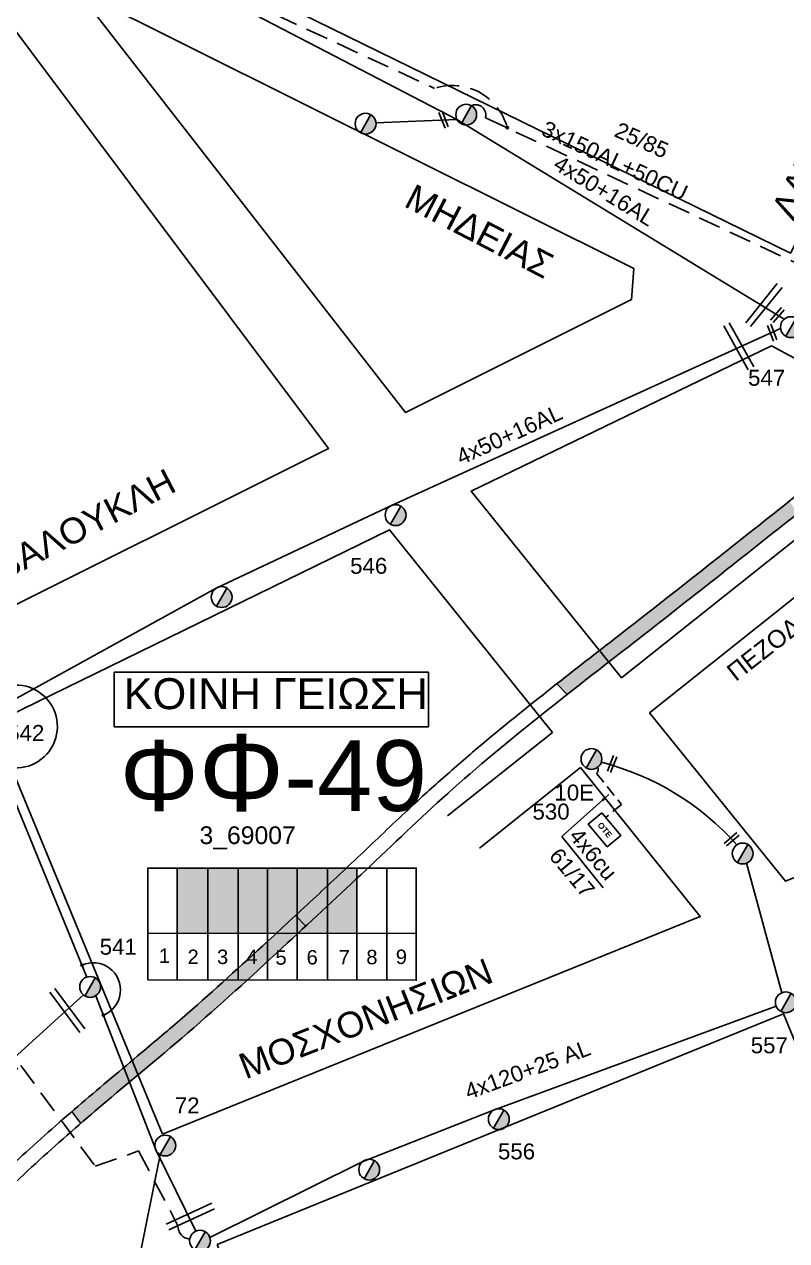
# Model space of a CAD drawing. Header units: millimetres. Extents: x 1091 to 3521, y 1177 to 2968.
# Drawn here: x 1620.9 to 1707, y 2642.8 to 2780.3 of the extents above; entities that cross this region are included whole.
import ezdxf
from ezdxf.enums import TextEntityAlignment as Align

# ---------------------------------------------------------------- set-up
doc = ezdxf.new("R2010")
doc.units = ezdxf.units.MM
doc.linetypes.add('DASHED', pattern=[19.05, 12.7, -6.35])
for name, color, linetype, lineweight in [('2x16AL', 7, 'Continuous', 30), ('3x150+50+CPE', 7, 'DASHED', 30), ('Άγνωστα', 7, 'Continuous', 30), ('Γυμνά εναέρια ΧΤ (3Φ)   4x16AL', 7, 'Continuous', 30), ('Γυμνά εναέρια ΧΤ και ΦΟΠ (3Φ)   4x50+16AL', 7, 'Continuous', 30), ('Καλώδια ΧΤ   3x150AL+50CU', 7, 'DASHED', 30), ('Συνεστραμμένα ΧΤ   3x70+54.6+25 AL', 7, 'SYN_LINE', 30), ('Συνεστραμμένα ΧΤ   4x120+25 AL', 7, 'SYN_LINE', 30), ('Υπόγεια καλώδια Παροχών ΧΤ   4x50AL', 7, 'DASHED', 30), ('Υπόγεια καλώδια Παροχών ΧΤ   4x6', 7, 'DASHED', 30)]:
    doc.layers.add(name, color=color, linetype=linetype, lineweight=lineweight)
for name, color, linetype in [('Pillar OTE', 7, 'Continuous'), ('TEXT ΚΑΛΩΔΙΩΝ', 7, 'Continuous'), ('ΑΓΝΩΣΤΟ ΕΝΑΕΡΙΟ ΚΑΛΩΔΙΟ', 7, 'Continuous'), ('ΑΓΝΩΣΤΟ ΥΠΟΓΕΙΟ ΚΑΛΩΔΙΟ', 7, 'DASHED'), ('Επιγραφές - Σχήματα', 7, 'Continuous'), ('Μηχανική τομή', 7, 'Continuous'), ('Στύλος ΦΜ', 7, 'Continuous'), ('Στύλος ΦΜ @ 1', 7, 'Continuous'), ('Συνδέσεις', 7, 'Continuous'), ('Τομή', 7, 'Continuous'), ('Υπόβαθρο ΔΕΗ', 7, 'Continuous')]:
    doc.layers.add(name, color=color, linetype=linetype)
doc.styles.add('arial', font='arial.ttf')
doc.styles.get("Standard").update_dxf_attribs({"font": 'arial.ttf', "height": 1.8})
doc.linetypes.add('SYN_LINE', pattern='A,0.5,-0.0001,["/\\/\\/\\/",Standard,S=0.1,R=0,X=0,Y=-0.05],-0.25', length=0.7501)
doc.dimstyles.new('ISO-25', dxfattribs={"dimtxt": 2.5, "dimasz": 2.5, "dimexe": 1.25, "dimexo": 0.625, "dimtad": 1, "dimtxsty": 'Standard', "dimcen": 2.5, "dimadec": 0, "dimazin": 0, "dimtfac": 1, "dimtmove": 0, "dimatfit": 3, "dimfxl": 1, "dimarcsym": 0})

# ---------------------------------------------------------------- blocks, each defined once
blk = doc.blocks.new('ΥΠΑΡΧΩΝ ΤΣΙΜΕΝΤΕΝΙΟΣ ΣΤΥΛΟΣ')
at = {"layer": 'Στύλος ΦΜ'}
blk.add_hatch(color=7, dxfattribs=at).paths.add_polyline_path([(-1.29, -2.28, 0.574793), (2.62, 0, 0.268822), (1.3, 2.27)])
at = {"layer": 'Στύλος ΦΜ', "color": 7}
blk.add_line((-1.29, -2.28), (1.3, 2.27), dxfattribs=at)
blk.add_circle((0, 0), 2.62, dxfattribs=at)
at = {"layer": 'Στύλος ΦΜ', "flags": 4}
for tag, p in [('ΑΡΙΘΜΟΣ', (-4.68, 8.05)), ('ΤΥΠΟΣ', (-4.91, 3.03))]:
    blk.add_attdef(tag, p, '', height=4, dxfattribs=at)
blk = doc.blocks.new('_ΣΥΝΔΕΣΗ')
at = {"layer": 'Συνδέσεις', "linetype": 'SYN_LINE', "ltscale": 40}
blk.add_hatch(color=256, dxfattribs=at).paths.add_polyline_path([(0.5, -0.01, 1), (-0.5, -0.01, 1)])
at = {"layer": 'Συνδέσεις'}
blk.add_circle((0, -0.01), 0.5, dxfattribs=at)
blk = doc.blocks.new('ΤΟΜΗ')
at = {"layer": 'Τομή', "ltscale": 40}
for p, q in [((11.33, -0.65), (-11.4, -0.65)), ((11.33, -3.42), (-11.4, -3.42))]:
    blk.add_line(p, q, dxfattribs=at)
blk = doc.blocks.new('ΜΗΧΑΝΙΚΗ ΤΟΜΗ')
at = {"layer": 'Μηχανική τομή', "ltscale": 40}
for p, q in [((-3.79, 1.21), (3.79, 1.21)), ((3.79, -0.34), (-3.79, -0.34))]:
    blk.add_line(p, q, dxfattribs=at)
blk = doc.blocks.new('PILLAR ΟΤΕ')
at = {"layer": 'Pillar OTE', "ltscale": 40}
blk.add_lwpolyline([(-3.31, 2.02), (3.39, 2.02), (3.39, -1.99), (-3.31, -1.99)], close=True, dxfattribs=at)
at = {"layer": 'Pillar OTE', "insert": (-1.81, 0.71), "char_height": 1.3575, "width": 109.961, "attachment_point": 1}
blk.add_mtext('{\\fArial|b1|i0|c161|p34;OTE}', dxfattribs=at)

msp = doc.modelspace()

# ---------------------------------------------------------------- hatches: boundary and pattern name
at = {"layer": 'Καλώδια ΧΤ   3x150AL+50CU', "linetype": 'DASHED', "lineweight": -3, "ltscale": 0.2}
h = msp.add_hatch(color=1, dxfattribs=at)
h.dxf.hatch_style = 1
h.paths.add_polyline_path([(1641.58, 2684.95), (1638.14, 2684.95), (1638.14, 2677.59), (1641.58, 2677.59)])
h = msp.add_hatch(color=2, dxfattribs=at)
h.dxf.hatch_style = 1
h.paths.add_polyline_path([(1641.58, 2677.59), (1645.02, 2677.59), (1645.02, 2684.95), (1641.58, 2684.95)])
h = msp.add_hatch(color=5, dxfattribs=at)
h.dxf.hatch_style = 1
h.paths.add_polyline_path([(1648.32, 2684.95), (1645.02, 2684.95), (1645.02, 2677.59), (1648.32, 2677.58)])
h = msp.add_hatch(color=173, dxfattribs=at)
h.dxf.hatch_style = 1
h.paths.add_polyline_path([(1648.32, 2677.58), (1651.7, 2677.58), (1651.7, 2684.95), (1648.32, 2684.95)])
h = msp.add_hatch(color=85, dxfattribs=at)
h.dxf.hatch_style = 1
h.paths.add_polyline_path([(1651.7, 2677.58), (1655.1, 2677.58), (1655.1, 2684.95), (1651.7, 2684.95)])
h = msp.add_hatch(color=30, dxfattribs=at)
h.dxf.hatch_style = 1
h.paths.add_polyline_path([(1655.04, 2677.58), (1658.44, 2677.58), (1658.44, 2684.95), (1655.04, 2684.95)])
at = {"layer": 'Υπόβαθρο ΔΕΗ', "lineweight": -3, "ltscale": 0.1}
h = msp.add_hatch(color=256, dxfattribs=at)
h.dxf.hatch_style = 1
edge = h.paths.add_edge_path()
edge.add_spline(control_points=[(1537.41, 2549.21), (1537.63, 2549.51), (1540.34, 2553.11), (1545.72, 2560.4), (1552.44, 2569.92), (1556.97, 2575.9), (1558.76, 2578.25)], knot_values=[260.98887, 260.98887, 260.98887, 260.98887, 262.113706, 274.518577, 288.177921, 297.038871, 297.038871, 297.038871, 297.038871], degree=3, periodic=0)
edge.add_line((1558.76, 2578.25), (1557.49, 2579.35))
edge.add_spline(control_points=[(1557.49, 2579.35), (1557.35, 2579.17), (1557.22, 2578.98), (1555.84, 2577.18), (1554.6, 2575.54), (1552.15, 2572.26), (1550.94, 2570.6), (1547.84, 2566.31), (1545.96, 2563.67), (1542.57, 2558.96), (1541.05, 2556.89), (1538.39, 2553.3), (1537.25, 2551.78), (1536.11, 2550.26)], knot_values=[261.050003, 261.050003, 261.050003, 261.050003, 261.732834, 261.732834, 267.859852, 267.859852, 273.986871, 273.986871, 283.703429, 283.703429, 291.439526, 291.439526, 297.142348, 297.142348, 297.142348, 297.142348], degree=3, periodic=0)
edge.add_line((1536.11, 2550.26), (1537.41, 2549.21))
edge = h.paths.add_edge_path()
edge.add_spline(control_points=[(1580.64, 2606.16), (1581.29, 2606.94), (1584.02, 2610.2), (1589.5, 2616.9), (1594.8, 2622.82), (1597.93, 2626.33), (1598.13, 2626.55)], knot_values=[332.50931, 332.50931, 332.50931, 332.50931, 335.550703, 345.259731, 358.48712, 359.372362, 359.372362, 359.372362, 359.372362], degree=3, periodic=0)
edge.add_spline(control_points=[(1598.13, 2626.55), (1600.08, 2628.74), (1602.02, 2630.93), (1603.98, 2633.1)], knot_values=[359.372362, 359.372362, 359.372362, 359.372362, 368.154974, 368.154974, 368.154974, 368.154974], degree=3, periodic=0)
edge.add_line((1603.98, 2633.1), (1602.91, 2634.4))
edge.add_spline(control_points=[(1602.91, 2634.4), (1602.29, 2633.71), (1601.67, 2633.03), (1599.69, 2630.81), (1598.32, 2629.28), (1596.96, 2627.75)], knot_values=[359.492505, 359.492505, 359.492505, 359.492505, 362.259038, 362.259038, 368.403252, 368.403252, 368.403252, 368.403252], degree=3, periodic=0)
edge.add_spline(control_points=[(1596.96, 2627.75), (1596.88, 2627.65), (1596.79, 2627.56), (1595.26, 2625.84), (1593.81, 2624.22), (1591.22, 2621.29), (1590.07, 2619.99), (1587.8, 2617.36), (1586.68, 2616.03), (1584.05, 2612.87), (1582.54, 2611.04), (1580.5, 2608.59), (1579.97, 2607.95), (1579.44, 2607.32)], knot_values=[332.62243, 332.62243, 332.62243, 332.62243, 333.004816, 333.004816, 339.531417, 339.531417, 344.713491, 344.713491, 349.895565, 349.895565, 357.003007, 357.003007, 359.492505, 359.492505, 359.492505, 359.492505], degree=3, periodic=0)
edge.add_line((1579.44, 2607.32), (1580.64, 2606.16))
edge = h.paths.add_edge_path()
edge.add_spline(control_points=[(1742.07, 2753.73), (1746.92, 2758.08), (1751.74, 2762.46), (1756.36, 2767.04)], knot_values=[551.674484, 551.674484, 551.674484, 551.674484, 571.199355, 571.199355, 571.199355, 571.199355], degree=3, periodic=0)
edge.add_spline(control_points=[(1756.36, 2767.04), (1756.38, 2767.06), (1758.22, 2768.88), (1760.04, 2770.74), (1761.81, 2772.6)], knot_values=[571.199355, 571.199355, 571.199355, 571.199355, 571.281656, 578.987754, 578.987754, 578.987754, 578.987754], degree=3, periodic=0)
edge.add_spline(control_points=[(1761.81, 2772.6), (1762.62, 2773.46), (1763.43, 2774.32), (1764.23, 2775.19)], knot_values=[578.987754, 578.987754, 578.987754, 578.987754, 582.527531, 582.527531, 582.527531, 582.527531], degree=3, periodic=0)
edge.add_line((1764.23, 2775.19), (1763.09, 2776.42))
edge.add_spline(control_points=[(1763.09, 2776.42), (1762.27, 2775.53), (1761.44, 2774.64), (1760.6, 2773.76)], knot_values=[579.000974, 579.000974, 579.000974, 579.000974, 582.663195, 582.663195, 582.663195, 582.663195], degree=3, periodic=0)
edge.add_spline(control_points=[(1760.6, 2773.76), (1760.38, 2773.53), (1760.16, 2773.3), (1757.94, 2770.97), (1755.91, 2768.92), (1753.33, 2766.4), (1752.81, 2765.91), (1752.3, 2765.41)], knot_values=[567.142828, 567.142828, 567.142828, 567.142828, 568.110213, 568.110213, 576.851211, 576.851211, 579.000974, 579.000974, 579.000974, 579.000974], degree=3, periodic=0)
edge.add_spline(control_points=[(1752.3, 2765.41), (1750.2, 2763.4), (1748.07, 2761.42), (1743.24, 2757.01), (1740.52, 2754.58), (1736.77, 2751.21), (1735.72, 2750.27), (1734.68, 2749.33)], knot_values=[543.23113, 543.23113, 543.23113, 543.23113, 552.002269, 552.002269, 562.923172, 562.923172, 567.142828, 567.142828, 567.142828, 567.142828], degree=3, periodic=0)
edge.add_line((1734.68, 2749.33), (1735.72, 2748.03))
edge.add_spline(control_points=[(1735.72, 2748.03), (1737.12, 2749.27), (1739.23, 2751.18), (1741.35, 2753.08), (1742.07, 2753.73)], knot_values=[543.137533, 543.137533, 543.137533, 543.137533, 548.757021, 551.674464, 551.674464, 551.674464, 551.674464], degree=3, periodic=0)
edge.add_spline(control_points=[(1742.07, 2753.73), (1742.07, 2753.73), (1742.07, 2753.73), (1742.07, 2753.73)], knot_values=[551.674464, 551.674464, 551.674464, 551.674464, 551.674484, 551.674484, 551.674484, 551.674484], degree=3, periodic=0)
edge = h.paths.add_edge_path()
edge.add_spline(control_points=[(1797.62, 2816.77), (1799.16, 2819.01), (1802.26, 2823.61), (1805.23, 2828.29), (1806.72, 2830.69)], knot_values=[635.891223, 635.891223, 635.891223, 635.891223, 644.044754, 652.524779, 652.524779, 652.524779, 652.524779], degree=3, periodic=0)
edge.add_spline(control_points=[(1806.72, 2830.69), (1806.74, 2830.72), (1806.75, 2830.75), (1806.77, 2830.78)], knot_values=[652.524779, 652.524779, 652.524779, 652.524779, 652.626047, 652.626047, 652.626047, 652.626047], degree=3, periodic=0)
edge.add_spline(control_points=[(1806.77, 2830.78), (1807.22, 2831.5), (1807.66, 2832.23), (1808.1, 2832.96)], knot_values=[652.626047, 652.626047, 652.626047, 652.626047, 655.179142, 655.179142, 655.179142, 655.179142], degree=3, periodic=0)
edge.add_line((1808.1, 2832.96), (1806.62, 2833.74))
edge.add_spline(control_points=[(1806.62, 2833.74), (1806.22, 2833.07), (1805.81, 2832.4), (1805.4, 2831.74)], knot_values=[652.722274, 652.722274, 652.722274, 652.722274, 655.080982, 655.080982, 655.080982, 655.080982], degree=3, periodic=0)
edge.add_spline(control_points=[(1805.35, 2831.66), (1803.45, 2828.56), (1801.49, 2825.51), (1798.41, 2820.89), (1797.33, 2819.3), (1796.25, 2817.72)], knot_values=[635.895337, 635.895337, 635.895337, 635.895337, 646.850294, 646.850294, 652.628958, 652.628958, 652.628958, 652.628958], degree=3, periodic=0)
edge.add_spline(control_points=[(1796.25, 2817.72), (1793.91, 2814.34), (1791.51, 2811), (1789.05, 2807.7)], knot_values=[623.496411, 623.496411, 623.496411, 623.496411, 635.895317, 635.895317, 635.895317, 635.895317], degree=3, periodic=0)
edge.add_spline(control_points=[(1789.05, 2807.7), (1788.25, 2806.62), (1787.44, 2805.55), (1786.63, 2804.49)], knot_values=[619.46154, 619.46154, 619.46154, 619.46154, 623.496411, 623.496411, 623.496411, 623.496411], degree=3, periodic=0)
edge.add_line((1786.63, 2804.49), (1787.88, 2803.37))
edge.add_spline(control_points=[(1787.88, 2803.37), (1788.7, 2804.45), (1789.52, 2805.54), (1790.33, 2806.63)], knot_values=[619.321416, 619.321416, 619.321416, 619.321416, 623.404559, 623.404559, 623.404559, 623.404559], degree=3, periodic=0)
edge.add_spline(control_points=[(1790.33, 2806.63), (1791.15, 2807.72), (1793.62, 2811.08), (1796.03, 2814.47), (1797.62, 2816.77)], knot_values=[623.404559, 623.404559, 623.404559, 623.404559, 627.502698, 635.891223, 635.891223, 635.891223, 635.891223], degree=3, periodic=0)
h = msp.add_hatch(color=256, dxfattribs=at)
h.dxf.hatch_style = 1
edge = h.paths.add_edge_path()
edge.add_spline(control_points=[(1686.89, 2708.24), (1687.84, 2708.98), (1695, 2714.55), (1702.12, 2720.18), (1708.28, 2725.08), (1708.3, 2725.09)], knot_values=[480.140819, 480.140819, 480.140819, 480.140819, 483.750221, 507.333051, 507.379034, 507.379034, 507.379034, 507.379034], degree=3, periodic=0)
edge.add_line((1708.3, 2725.09), (1707.29, 2726.42))
edge.add_spline(control_points=[(1707.29, 2726.42), (1705.83, 2725.26), (1704.36, 2724.09), (1697.95, 2719.01), (1693, 2715.11), (1687.3, 2710.67), (1686.57, 2710.11), (1685.84, 2709.54)], knot_values=[480.111372, 480.111372, 480.111372, 480.111372, 485.732626, 485.732626, 504.663601, 504.663601, 507.423105, 507.423105, 507.423105, 507.423105], degree=3, periodic=0)
edge.add_line((1685.84, 2709.54), (1686.89, 2708.24))
edge = h.paths.add_edge_path()
edge.add_line((1686.89, 2708.24), (1685.84, 2709.54))
edge.add_spline(control_points=[(1685.84, 2709.54), (1684.23, 2708.29), (1682.62, 2707.04), (1681.02, 2705.77)], knot_values=[474.002815, 474.002815, 474.002815, 474.002815, 480.111372, 480.111372, 480.111372, 480.111372], degree=3, periodic=0)
edge.add_line((1681.02, 2705.77), (1682.18, 2704.57))
edge.add_spline(control_points=[(1682.18, 2704.57), (1683.75, 2705.8), (1685.32, 2707.02), (1686.89, 2708.24)], knot_values=[474.177458, 474.177458, 474.177458, 474.177458, 480.140819, 480.140819, 480.140819, 480.140819], degree=3, periodic=0)
h = msp.add_hatch(color=256, dxfattribs=at)
h.dxf.hatch_style = 1
edge = h.paths.add_edge_path()
edge.add_spline(control_points=[(1627.23, 2656.09), (1627.92, 2656.69), (1632.16, 2660.33), (1640.17, 2666.88), (1647.79, 2673.89), (1651.97, 2677.76), (1652.65, 2678.39)], knot_values=[400.869272, 400.869272, 400.869272, 400.869272, 403.628461, 417.606851, 431.908587, 434.690171, 434.690171, 434.690171, 434.690171], degree=3, periodic=0)
edge.add_line((1652.65, 2678.39), (1651.49, 2679.59))
edge.add_spline(control_points=[(1651.49, 2679.59), (1650.25, 2678.44), (1649.01, 2677.29), (1644.77, 2673.39), (1641.77, 2670.66), (1637.18, 2666.68), (1635.63, 2665.38), (1631.83, 2662.18), (1629.56, 2660.29), (1626.95, 2658.06), (1626.59, 2657.75), (1626.23, 2657.43)], knot_values=[400.989428, 400.989428, 400.989428, 400.989428, 406.070588, 406.070588, 418.292224, 418.292224, 424.403041, 424.403041, 433.225431, 433.225431, 434.653978, 434.653978, 434.653978, 434.653978], degree=3, periodic=0)
edge.add_line((1626.23, 2657.43), (1627.23, 2656.09))

# ---------------------------------------------------------------- linework, layer by layer
at = {"layer": '2x16AL', "color": 173, "linetype": 'SYN_LINE', "lineweight": -3, "ltscale": 10}
msp.add_lwpolyline([(1669.74, 2769.59), (1660.59, 2769.21)], dxfattribs=at)
at = {"layer": '3x150+50+CPE', "color": 7, "lineweight": -3, "ltscale": 0.2}
msp.add_lwpolyline([(1602.99, 2807.12), (1605.23, 2806.11), (1604.92, 2803.51), (1608.16, 2801.91, -0.552409), (1612.76, 2799.71), (1645.54, 2783.53, -0.859836), (1649.3, 2781.39), (1667.22, 2773.09, -0.431826), (1675.42, 2768.66, 4.775184)], format="xyb", dxfattribs=at)
at = {"layer": 'Pillar OTE', "lineweight": -3, "ltscale": 40}
for points in [[(1634.81, 2672.31), (1634.81, 2684.95), (1665.15, 2684.95), (1665.15, 2672.28), (1634.81, 2672.31)], [(1638.14, 2672.31), (1638.14, 2684.95)], [(1641.58, 2672.31), (1641.58, 2684.95)], [(1645.02, 2672.3), (1645.02, 2684.95)], [(1648.32, 2672.3), (1648.32, 2684.95)], [(1651.7, 2672.3), (1651.7, 2684.95)], [(1655.1, 2672.29), (1655.1, 2684.95)], [(1658.44, 2672.29), (1658.44, 2684.95)], [(1661.83, 2672.29), (1661.83, 2684.95)], [(1634.81, 2677.6), (1665.15, 2677.57)]]:
    msp.add_lwpolyline(points, dxfattribs=at)
at = {"layer": 'ΑΓΝΩΣΤΟ ΕΝΑΕΡΙΟ ΚΑΛΩΔΙΟ', "color": 27, "lineweight": -3, "ltscale": 0.1}
msp.add_lwpolyline([(1613.47, 2657.86), (1627.53, 2670.61)], dxfattribs=at)
at = {"layer": 'ΑΓΝΩΣΤΟ ΕΝΑΕΡΙΟ ΚΑΛΩΔΙΟ', "color": 85, "linetype": 'SYN_LINE', "lineweight": -3, "ltscale": 15}
msp.add_lwpolyline([(1632.87, 2635.94), (1636.19, 2652.56)], dxfattribs=at)
at = {"layer": 'ΑΓΝΩΣΤΟ ΥΠΟΓΕΙΟ ΚΑΛΩΔΙΟ', "color": 27, "lineweight": -3, "ltscale": 0.2}
msp.add_lwpolyline([(1613.72, 2656.62, 0.706698), (1615.37, 2658.15), (1620.46, 2662.63), (1628.87, 2651.25), (1633.76, 2652.98), (1638.22, 2644.53, 0.411634), (1639.55, 2643.03, 0.312955)], format="xyb", dxfattribs=at)
at = {"layer": 'Γυμνά εναέρια ΧΤ (3Φ)   4x16AL', "color": 85, "lineweight": -3, "ltscale": 0.1}
msp.add_lwpolyline([(1616.23, 2701.1), (1627.93, 2672.64)], dxfattribs=at)
at = {"layer": 'Γυμνά εναέρια ΧΤ και ΦΟΠ (3Φ)   4x50+16AL', "color": 173, "lineweight": -3, "ltscale": 0.1}
msp.add_lwpolyline([(1593.19, 2808.81), (1609.48, 2799.64), (1647.01, 2781.36), (1669.74, 2769.59), (1706.71, 2746.99)], dxfattribs=at)
at = {"layer": 'Γυμνά εναέρια ΧΤ και ΦΟΠ (3Φ)   4x50+16AL', "color": 85, "lineweight": -3, "ltscale": 0.1}
for points in [[(1617.02, 2702.55), (1642.54, 2716.61), (1662.42, 2725.96), (1706.31, 2745.95)], [(1628.93, 2670.53), (1635.74, 2653.03), (1640.25, 2643.92)]]:
    msp.add_lwpolyline(points, dxfattribs=at)
at = {"layer": 'Γυμνά εναέρια ΧΤ και ΦΟΠ (3Φ)   4x50+16AL', "color": 27, "lineweight": -3, "ltscale": 0.1}
msp.add_lwpolyline([(1706.45, 2670.87), (1702.45, 2685.5)], dxfattribs=at)
at = {"layer": 'Επιγραφές - Σχήματα', "color": 173, "lineweight": -3}
msp.add_lwpolyline([(1631.01, 2700.93), (1666.52, 2700.93), (1666.52, 2707.1), (1631.01, 2707.1)], close=True, dxfattribs=at)
at = {"layer": 'Καλώδια ΧΤ   3x150AL+50CU', "color": 173, "lineweight": -3, "ltscale": 0.2}
msp.add_lwpolyline([(1671.38, 2771.14, -0.641866), (1672.96, 2769.77), (1707.87, 2753.44), (1718.23, 2773.68, -0.456726), (1719.87, 2777.24), (1738.21, 2812.09)], format="xyb", dxfattribs=at)
at = {"layer": 'Συνεστραμμένα ΧΤ   3x70+54.6+25 AL', "color": 27, "linetype": 'SYN_LINE', "lineweight": -3, "ltscale": 15}
msp.add_arc((1678.56, 2667.38), 30.47, 41.5175, 75.7549, dxfattribs=at)
at = {"layer": 'Συνεστραμμένα ΧΤ   4x120+25 AL', "color": 27, "lineweight": -3, "ltscale": 10}
msp.add_lwpolyline([(1641.83, 2643.2), (1659.04, 2651.75), (1673.87, 2657.58), (1705.81, 2669.34)], dxfattribs=at)
at = {"layer": 'Υπόβαθρο ΔΕΗ', "lineweight": -3, "ltscale": 0.1}
for points in [[(1594.73, 2809.66), (1598.51, 2872.21), (1634.27, 2914.27), (1748.5, 2835.58), (1707.42, 2754.48)], [(1591.35, 2791.19), (1600.5, 2796.91), (1610.49, 2792.12), (1655.24, 2732.39), (1613.49, 2711.56), (1591.73, 2766.54)], [(1626.87, 2784.12), (1663.93, 2736.45), (1689.47, 2749.21), (1689.73, 2752.74)], [(1642.66, 2642.42), (1706.66, 2668.48), (1720.81, 2634.06), (1654.72, 2611.21)]]:
    msp.add_lwpolyline(points, close=True, dxfattribs=at)
for points in [[(1723.33, 2734.3), (1705.3, 2743.99), (1671.33, 2727.55), (1688.32, 2706.46)], [(1723.33, 2734.3), (1688.32, 2706.46)], [(1728.2, 2731.69), (1691.51, 2702.51)], [(1683.71, 2696.31), (1697.23, 2679.48), (1636.48, 2654.88), (1617.31, 2701.28), (1662.13, 2723.19), (1680.54, 2700.27)], [(1681.02, 2705.77), (1682.18, 2704.57)], [(1680.54, 2700.27), (1668.69, 2690.85)], [(1683.71, 2696.31), (1672.28, 2687.22)], [(1681.6, 2688.51), (1686.25, 2682.72)], [(1651.49, 2679.59), (1652.65, 2678.39)], [(1626.23, 2657.43), (1627.23, 2656.09)]]:
    msp.add_lwpolyline(points, dxfattribs=at)
msp.add_lwpolyline([(1691.51, 2702.51), (1706.86, 2683.46), (1758.54, 2704.49, -0.083121), (1758.17, 2715.59), (1728.2, 2731.69)], format="xyb", dxfattribs=at)
at = {"layer": 'Υπόβαθρο ΔΕΗ', "lineweight": -3}
for centre, radius, start, end in [((1619.9, 2700.96), 4.69, 246.9234, 131.5213), ((1628.65, 2671.18), 3.07, 291.7355, 114.3693)]:
    msp.add_arc(centre, radius, start, end, dxfattribs=at)
at = {"layer": 'Υπόβαθρο ΔΕΗ', "lineweight": -3, "ltscale": 0.1}
msp.add_open_spline([(1335.62, 2395.81), (1336.34, 2395.82), (1337.06, 2395.82), (1339.21, 2395.84), (1340.64, 2395.87), (1343.27, 2395.99), (1344.48, 2396.09), (1346.9, 2396.36), (1348.11, 2396.54), (1351.72, 2397.19), (1354.12, 2397.77), (1358.13, 2398.94), (1359.76, 2399.47), (1362.99, 2400.61), (1364.6, 2401.22), (1367.63, 2402.41), (1369.06, 2402.97), (1371.9, 2404.12), (1373.31, 2404.7), (1376.69, 2406.13), (1378.64, 2407), (1382.85, 2408.99), (1385.09, 2410.14), (1389.15, 2412.33), (1390.97, 2413.35), (1394.59, 2415.42), (1396.39, 2416.48), (1400.22, 2418.81), (1402.25, 2420.1), (1406.26, 2422.75), (1408.24, 2424.12), (1413.14, 2427.59), (1416.05, 2429.72), (1420.99, 2433.36), (1423.02, 2434.88), (1427.09, 2437.9), (1429.12, 2439.41), (1434.15, 2443.21), (1437.14, 2445.51), (1444.06, 2451.04), (1447.96, 2454.32), (1453.69, 2459.41), (1455.6, 2461.15), (1459.36, 2464.68), (1461.23, 2466.47), (1464.92, 2470.03), (1466.74, 2471.79), (1470.4, 2475.3), (1472.23, 2477.04), (1477.73, 2482.27), (1481.39, 2485.75), (1488.55, 2492.85), (1492.05, 2496.47), (1496.91, 2501.86), (1498.38, 2503.55), (1501.26, 2506.97), (1502.68, 2508.7), (1505.81, 2512.59), (1507.52, 2514.75), (1510.54, 2518.5), (1511.83, 2520.09), (1514.44, 2523.25), (1515.75, 2524.82), (1519.68, 2529.52), (1522.3, 2532.64), (1527.41, 2538.95), (1529.93, 2542.15), (1534.8, 2548.51), (1537.17, 2551.66), (1541.05, 2556.89), (1542.57, 2558.96), (1545.96, 2563.67), (1547.84, 2566.31), (1550.94, 2570.6), (1552.15, 2572.26), (1554.6, 2575.54), (1555.84, 2577.18), (1558.42, 2580.57), (1559.76, 2582.33), (1562.59, 2586.05), (1564.07, 2588.03), (1567.05, 2591.99), (1568.55, 2593.97), (1571.26, 2597.43), (1572.46, 2598.92), (1574.88, 2601.87), (1576.1, 2603.33), (1578.56, 2606.27), (1579.8, 2607.75), (1582.54, 2611.04), (1584.05, 2612.87), (1586.68, 2616.03), (1587.8, 2617.36), (1590.07, 2619.99), (1591.22, 2621.29), (1593.81, 2624.22), (1595.26, 2625.84), (1598.15, 2629.09), (1599.6, 2630.72), (1603.17, 2634.7), (1605.3, 2637.05), (1609.65, 2641.68), (1611.86, 2643.97), (1616.26, 2648.34), (1618.44, 2650.44), (1622.85, 2654.49), (1625.07, 2656.45), (1629.56, 2660.29), (1631.83, 2662.18), (1635.63, 2665.38), (1637.18, 2666.68), (1641.77, 2670.66), (1644.77, 2673.39), (1649.56, 2677.8), (1651.36, 2679.46), (1654.94, 2682.79), (1656.73, 2684.46), (1660.28, 2687.82), (1662.05, 2689.52), (1665.18, 2692.45), (1666.52, 2693.69), (1669.26, 2696.12), (1670.64, 2697.32), (1674.84, 2700.86), (1677.68, 2703.15), (1683.03, 2707.36), (1685.53, 2709.3), (1693, 2715.11), (1697.95, 2719.01), (1705.34, 2724.87), (1707.79, 2726.82), (1712.69, 2730.71), (1715.12, 2732.67), (1719.85, 2736.52), (1722.14, 2738.41), (1728.94, 2744.18), (1733.37, 2748.16), (1740.52, 2754.58), (1743.24, 2757.01), (1748.6, 2761.91), (1751.25, 2764.38), (1755.91, 2768.92), (1757.94, 2770.97), (1761.94, 2775.16), (1763.91, 2777.29), (1769.01, 2782.94), (1772.1, 2786.49), (1778.15, 2793.7), (1781.11, 2797.36), (1789.42, 2808.02), (1794.6, 2815.15), (1801.5, 2825.53), (1803.47, 2828.61), (1806.9, 2834.17), (1808.38, 2836.64), (1811.3, 2841.69), (1812.73, 2844.27), (1815.62, 2849.45), (1817.06, 2852.05), (1819.5, 2856.28), (1820.48, 2857.91), (1822.45, 2861.14), (1823.46, 2862.74), (1826.07, 2866.84), (1827.69, 2869.31), (1830.94, 2874.25), (1832.57, 2876.71), (1836.34, 2882.38), (1838.47, 2885.59), (1842.73, 2892.02), (1844.86, 2895.24), (1848.41, 2900.62), (1849.83, 2902.78), (1852.69, 2907.1), (1854.13, 2909.26), (1856.89, 2913.28), (1858.2, 2915.14), (1860.9, 2918.81), (1862.29, 2920.62), (1865.12, 2924.19), (1866.55, 2925.94), (1869.38, 2929.37), (1870.77, 2931.03), (1873.55, 2934.37), (1874.93, 2936.04), (1879.14, 2941.04), (1882.01, 2944.34), (1886.07, 2948.6), (1887.12, 2949.67), (1889.25, 2951.77), (1890.32, 2952.8), (1891.48, 2953.92), (1891.56, 2954), (1891.65, 2954.08)], degree=3, knots=[0, 0, 0, 0, 2.166148, 2.166148, 6.498445, 6.498445, 10.265763, 10.265763, 14.03308, 14.03308, 21.567715, 21.567715, 26.783111, 26.783111, 31.998507, 31.998507, 36.609107, 36.609107, 41.219706, 41.219706, 47.702734, 47.702734, 55.361699, 55.361699, 61.656862, 61.656862, 67.952024, 67.952024, 75.225312, 75.225312, 82.498599, 82.498599, 93.336109, 93.336109, 100.938237, 100.938237, 108.540365, 108.540365, 119.906013, 119.906013, 135.262764, 135.262764, 143.046265, 143.046265, 150.829766, 150.829766, 158.421213, 158.421213, 166.01266, 166.01266, 181.195553, 181.195553, 196.378447, 196.378447, 203.139727, 203.139727, 209.901007, 209.901007, 218.17125, 218.17125, 224.294478, 224.294478, 230.417706, 230.417706, 242.664163, 242.664163, 254.910619, 254.910619, 266.752825, 266.752825, 274.488922, 274.488922, 284.205481, 284.205481, 290.332499, 290.332499, 296.459518, 296.459518, 303.102773, 303.102773, 310.521928, 310.521928, 317.941082, 317.941082, 323.632036, 323.632036, 329.322989, 329.322989, 335.111928, 335.111928, 342.21937, 342.21937, 347.401444, 347.401444, 352.583519, 352.583519, 359.110119, 359.110119, 365.636719, 365.636719, 375.115877, 375.115877, 384.595036, 384.595036, 393.595586, 393.595586, 402.417975, 402.417975, 411.240365, 411.240365, 417.351182, 417.351182, 429.572817, 429.572817, 436.920313, 436.920313, 444.267808, 444.267808, 451.615303, 451.615303, 457.062825, 457.062825, 462.510346, 462.510346, 473.405389, 473.405389, 482.870876, 482.870876, 501.801851, 501.801851, 511.190138, 511.190138, 520.578425, 520.578425, 529.535879, 529.535879, 547.450786, 547.450786, 558.371689, 558.371689, 569.292592, 569.292592, 578.03359, 578.03359, 586.774588, 586.774588, 600.952588, 600.952588, 615.130587, 615.130587, 641.674, 641.674, 652.706754, 652.706754, 661.38308, 661.38308, 670.280364, 670.280364, 679.177647, 679.177647, 684.825847, 684.825847, 690.474048, 690.474048, 699.322624, 699.322624, 708.1712, 708.1712, 719.749064, 719.749064, 731.326928, 731.326928, 739.082483, 739.082483, 746.838037, 746.838037, 753.616582, 753.616582, 760.393168, 760.393168, 767.169755, 767.169755, 773.671582, 773.671582, 780.173409, 780.173409, 793.177063, 793.177063, 797.627508, 797.627508, 802.077954, 802.077954, 802.435638, 802.435638, 802.435638, 802.435638], dxfattribs=at)
msp.add_spline([(1335.62, 2394.14), (1344.53, 2394.43), (1360.48, 2397.96), (1368.34, 2400.9), (1382.02, 2406.76), (1392.47, 2412.29), (1404.4, 2419.53), (1414.47, 2426.51), (1424.18, 2433.66), (1440.74, 2446.25), (1456.58, 2459.8), (1469.4, 2472.03), (1484.71, 2486.71), (1500.03, 2502.92), (1512.41, 2518.15), (1525.7, 2534.19), (1538.08, 2550.11), (1545.44, 2560.09), (1553.43, 2571.17), (1563.13, 2584.01), (1572.27, 2596), (1582.59, 2608.49), (1588.81, 2615.95), (1597.54, 2625.89), (1607.98, 2637.46), (1622.14, 2651.57), (1629.32, 2657.89), (1640, 2666.91), (1650.61, 2676.5), (1659.43, 2684.72), (1668.7, 2693.39), (1689.74, 2710.46), (1708.26, 2725.06), (1725.86, 2739.38), (1739.9, 2751.78), (1756.42, 2767.09), (1769.1, 2780.57), (1783, 2797.11), (1792.76, 2809.93), (1802.17, 2823.54), (1812.07, 2839.71), (1821.05, 2855.6), (1829.39, 2868.85), (1841, 2886.39), (1851.12, 2901.71), (1861.81, 2917.22), (1872.99, 2931.09), (1887.34, 2947.5), (1892.81, 2952.88)], degree=3, dxfattribs=at)
at = {"layer": 'Υπόγεια καλώδια Παροχών ΧΤ   4x6', "color": 27, "linetype": 'DASHED', "lineweight": -3, "ltscale": 0.1}
msp.add_lwpolyline([(1685.65, 2696.36, -0.271692), (1685.53, 2695.65), (1688.35, 2692.13), (1686.55, 2690.69)], format="xyb", dxfattribs=at)

# ---------------------------------------------------------------- block references
at = {"layer": 'Pillar OTE', "xscale": 0.5, "yscale": 0.5, "zscale": 0.5, "rotation": 310.057400333373}
msp.add_blockref('PILLAR ΟΤΕ', (1686.4, 2689.3), dxfattribs=at)
at = {"layer": 'Μηχανική τομή', "lineweight": -3, "xscale": 0.2499999999999673, "yscale": 0.2499999999999673, "zscale": 0.2499999999999673}
for p, rotation in [((1668.13, 2769.52), 291.1315246302505), ((1705.86, 2747.54), 229.4025380927164), ((1705.26, 2745.43), 291.1315246302505), ((1687.38, 2696.67), 68.28568317205074), ((1700.86, 2688.13), 40.26406135957279)]:
    msp.add_blockref('ΜΗΧΑΝΙΚΗ ΤΟΜΗ', p, dxfattribs=dict(at, rotation=rotation))
at = {"layer": 'Στύλος ΦΜ @ 1', "lineweight": -3, "ltscale": 40, "xscale": 0.4499999999998181, "yscale": 0.4499999999998181, "zscale": 0.4499999999998181}
for p in [(1670.79, 2770.12), (1659.42, 2769.1), (1643.15, 2715.59), (1702.03, 2686.6), (1659.83, 2650.87), (1640.71, 2642.83)]:
    msp.add_blockref('ΥΠΑΡΧΩΝ ΤΣΙΜΕΝΤΕΝΙΟΣ ΣΤΥΛΟΣ', p, dxfattribs=at)
at = {"layer": 'Στύλος ΦΜ @ 1', "lineweight": -3, "ltscale": 40}
ref = msp.add_blockref('ΥΠΑΡΧΩΝ ΤΣΙΜΕΝΤΕΝΙΟΣ ΣΤΥΛΟΣ', (1707.48, 2746.1), dxfattribs=dict(at, xscale=0.4499999999998181, yscale=0.4499999999998181, zscale=0.4499999999998181))
ref.add_attrib('ΤΥΠΟΣ', '547', (1702.64, 2739.48), dxfattribs={"layer": 'Στύλος ΦΜ', "height": 1.8, "flags": 4})
ref = msp.add_blockref('ΥΠΑΡΧΩΝ ΤΣΙΜΕΝΤΕΝΙΟΣ ΣΤΥΛΟΣ', (1662.81, 2724.85), dxfattribs=dict(at, xscale=0.4499999999998181, yscale=0.4499999999998181, zscale=0.4499999999998181))
ref.add_attrib('ΑΡΙΘΜΟΣ', '546', (1657.67, 2718.22), dxfattribs={"layer": 'Στύλος ΦΜ', "height": 1.8, "flags": 4})
ref = msp.add_blockref('ΥΠΑΡΧΩΝ ΤΣΙΜΕΝΤΕΝΙΟΣ ΣΤΥΛΟΣ', (1615.89, 2702.22), dxfattribs=dict(at, xscale=0.4499999999998181, yscale=0.4499999999998181, zscale=0.4499999999998181))
ref.add_attrib('ΤΥΠΟΣ', '542', (1618.92, 2699.33), dxfattribs={"layer": 'Στύλος ΦΜ', "height": 1.8, "flags": 4})
ref = msp.add_blockref('ΥΠΑΡΧΩΝ ΤΣΙΜΕΝΤΕΝΙΟΣ ΣΤΥΛΟΣ', (1684.94, 2697.29), dxfattribs=dict(at, xscale=0.4499999999998181, yscale=0.4499999999998181, zscale=0.4499999999998181))
ref.add_attrib('ΤΥΠΟΣ', '10Ε', (1680.76, 2692.59), dxfattribs={"layer": 'Στύλος ΦΜ', "height": 1.8, "flags": 4})
ref.add_attrib('ΑΡΙΘΜΟΣ', '530', (1678.28, 2690.44), dxfattribs={"layer": 'Στύλος ΦΜ', "height": 1.8, "flags": 4})
ref = msp.add_blockref('ΥΠΑΡΧΩΝ ΤΣΙΜΕΝΤΕΝΙΟΣ ΣΤΥΛΟΣ', (1628.29, 2671.52), dxfattribs=dict(at, xscale=0.4499999999998181, yscale=0.4499999999998181, zscale=0.4499999999998181))
ref.add_attrib('ΤΥΠΟΣ', '541', (1629.37, 2675.16), dxfattribs={"layer": 'Στύλος ΦΜ', "height": 1.8, "flags": 4})
ref = msp.add_blockref('ΥΠΑΡΧΩΝ ΤΣΙΜΕΝΤΕΝΙΟΣ ΣΤΥΛΟΣ', (1706.91, 2669.78), dxfattribs=dict(at, xscale=0.4499999999998181, yscale=0.4499999999998181, zscale=0.4499999999998181))
ref.add_attrib('ΤΥΠΟΣ', '557', (1702.94, 2664.02), dxfattribs={"layer": 'Στύλος ΦΜ', "height": 1.8, "flags": 4})
ref = msp.add_blockref('ΥΠΑΡΧΩΝ ΤΣΙΜΕΝΤΕΝΙΟΣ ΣΤΥΛΟΣ', (1636.78, 2653.59), dxfattribs=dict(at, xscale=0.4499999999998181, yscale=0.4499999999998181, zscale=0.4499999999998181))
ref.add_attrib('ΤΥΠΟΣ', '72', (1637.86, 2657.23), dxfattribs={"layer": 'Στύλος ΦΜ', "height": 1.8, "flags": 4})
ref = msp.add_blockref('ΥΠΑΡΧΩΝ ΤΣΙΜΕΝΤΕΝΙΟΣ ΣΤΥΛΟΣ', (1674.47, 2656.57), dxfattribs=dict(at, xscale=0.4499999999998181, yscale=0.4499999999998181, zscale=0.4499999999998181))
ref.add_attrib('ΤΥΠΟΣ', '556', (1674.38, 2652.03), dxfattribs={"layer": 'Στύλος ΦΜ', "height": 1.8, "flags": 4})
at = {"layer": 'Συνδέσεις', "lineweight": -3, "xscale": 0.25, "yscale": 0.25, "zscale": 0.25}
for p in [(1675.43, 2768.66), (1627.38, 2673.98), (1629.79, 2668.33)]:
    msp.add_blockref('_ΣΥΝΔΕΣΗ', p, dxfattribs=at)
at = {"layer": 'Τομή', "lineweight": -3}
for p, xscale, yscale, zscale, rotation in [((1704.04, 2748.92), 0.25, 0.25, 0.25, 51.26059973757042), ((1702.03, 2744.18), 0.25, 0.25, 0.25, 299.2364571212863), ((1626.13, 2669.16), 0.2499999999999999, 0.2499999999999999, 0.2499999999999999, 306.7257382869299), ((1639.42, 2646.04), 0.2499999999999999, 0.2499999999999999, 0.2499999999999999, 24.71792818692907)]:
    msp.add_blockref('ΤΟΜΗ', p, dxfattribs=dict(at, xscale=xscale, yscale=yscale, zscale=zscale, rotation=rotation))

# ---------------------------------------------------------------- texts
at = {"lineweight": -3, "ltscale": 40, "width": 64.8866, "style": 'arial'}
for s, insert, char_height, attachment_point, rotation in [('ΛΑΖ. ΣΑΡΑΝΤΟΓΛΟΥ', (1705.15, 2759.35), 2.9, 1, 63.0922), ('ΜΗΔΕΙΑΣ', (1664.95, 2762.39), 2.9, 1, 332.5628), ('ΒΑΛΟΥΚΛΗ', (1617.12, 2719.93), 2.9, 1, 27.5108), ('ΠΕΖΟΔΡΟΜΟΣ', (1715.69, 2719.8), 2, 3, 38), ('ΜΟΣΧΟΝΗΣΙΩΝ', (1644.79, 2663.75), 2.9, 1, 21.4475)]:
    msp.add_mtext(s, dxfattribs=dict(at, insert=insert, char_height=char_height, attachment_point=attachment_point, rotation=rotation))
at = {"lineweight": -3, "ltscale": 30, "char_height": 1.63, "width": 11.2573, "attachment_point": 1}
for s, insert in [('1', (1636.06, 2675.87)), ('2', (1639.3, 2675.74)), ('3', (1642.63, 2675.74)), ('4', (1645.93, 2675.74)), ('5', (1649.23, 2675.66)), ('6', (1652.75, 2675.69)), ('7', (1656.38, 2675.69)), ('8', (1659.5, 2675.71)), ('9', (1662.83, 2675.74))]:
    msp.add_mtext(s, dxfattribs=dict(at, insert=insert))
at = {"layer": 'TEXT ΚΑΛΩΔΙΩΝ', "lineweight": -3, "ltscale": 0.1, "style": 'arial'}
for s, rotation, p in [(' 3x150AL+50CU', 334.9401, (1687.26, 2765.07)), ('4x50+16AL', 328.5511, (1686.41, 2761.51)), ('4x50+16AL', 24.4895, (1675.65, 2733.96)), ('4x120+25 AL', 20.2088, (1677.72, 2662.17))]:
    msp.add_text(s, height=1.8, rotation=rotation, dxfattribs=at).set_placement(p, align=Align.MIDDLE_CENTER)
at = {"layer": 'Άγνωστα', "color": 7, "lineweight": -3, "insert": (1688.13, 2769.36), "char_height": 1.8, "attachment_point": 1, "rotation": 335.5708}
msp.add_mtext_dynamic_manual_height_columns('25/85', width=1.8, gutter_width=2.31, heights=[0.0453], dxfattribs=at)
at = {"layer": 'Άγνωστα', "color": 7, "lineweight": -3, "insert": (1640.65, 2689.67), "char_height": 2, "width": 4.551914400963141e-14, "attachment_point": 1}
msp.add_mtext('3_69007', dxfattribs=at)
at = {"layer": 'Επιγραφές - Σχήματα', "color": 173, "lineweight": -3, "insert": (1632.09, 2706.42), "char_height": 3.5, "width": 35.1311, "attachment_point": 1}
msp.add_mtext('KOINH ΓΕΙΩΣΗ', dxfattribs=at)
at = {"layer": 'Υπόβαθρο ΔΕΗ', "lineweight": -3, "insert": (1631.64, 2700.08), "char_height": 8, "width": 84.6573, "attachment_point": 1}
msp.add_mtext('Φ{\\H1.0833x;Φ}-49', dxfattribs=at)
at = {"layer": 'Υπόγεια καλώδια Παροχών ΧΤ   4x50AL', "color": 7, "ltscale": 0.2, "char_height": 1.8, "attachment_point": 1, "rotation": 310}
for s, insert in [('4x6cu', (1683.67, 2689.68)), ('61/17', (1681.42, 2687.42))]:
    msp.add_mtext_dynamic_manual_height_columns(s, width=1.8, gutter_width=12.5, heights=[0.118], dxfattribs=dict(at, insert=insert))

# ---------------------------------------------------------------- leaders
at = {"layer": 'Επιγραφές - Σχήματα', "ltscale": 40}
msp.add_leader([(1686.92, 2693.28), (1681.6, 2688.51)], dimstyle='ISO-25', override={"dimasz": 1, "dimtad": 0}, dxfattribs=at)

doc.saveas('drawing.dxf')
